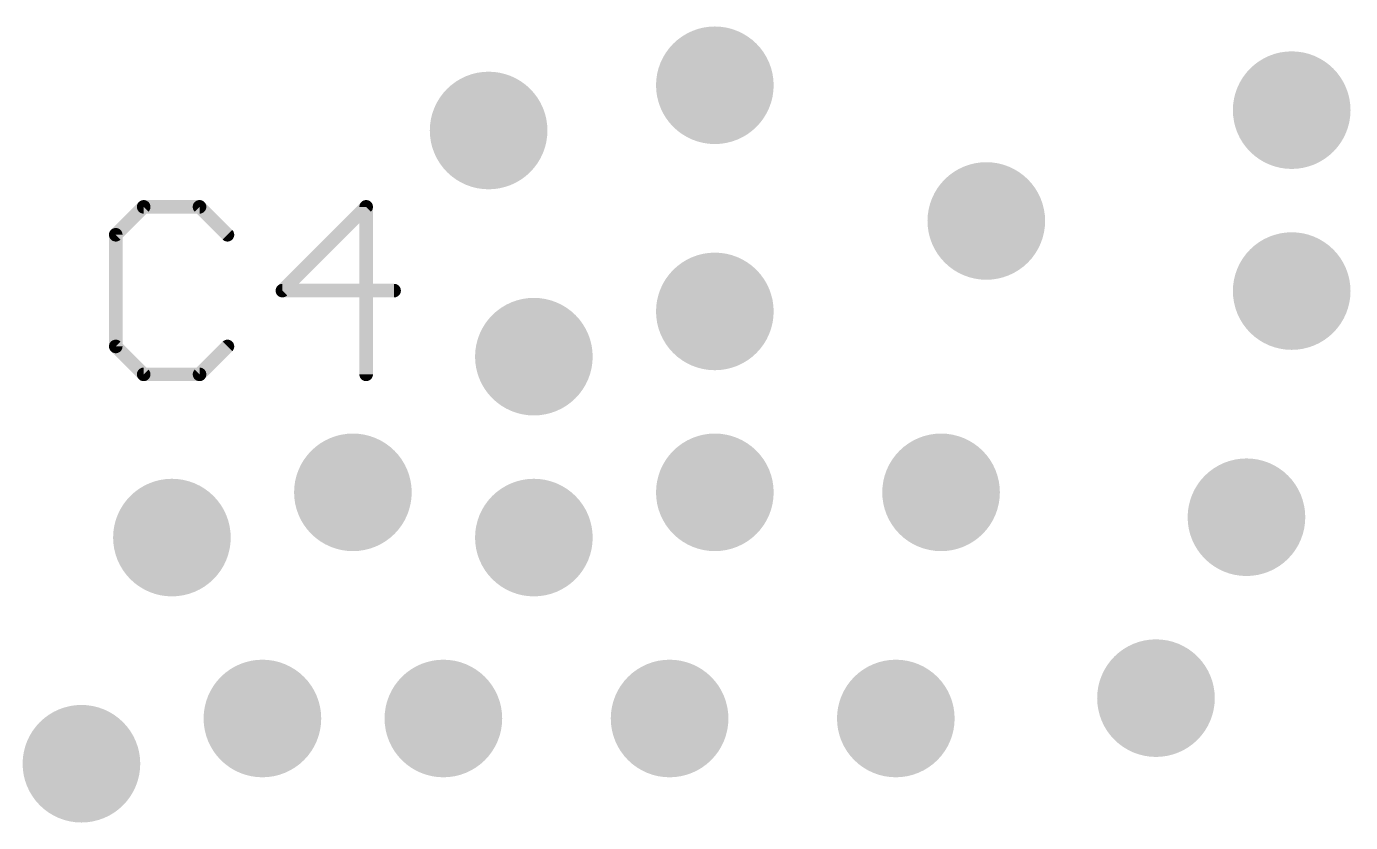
# Model space of a CAD drawing. Extents: x -35.6 to 35.6, y -20.1 to 20.1.
# Drawn here: x 0.32 to 7.75, y -5.13 to -0.66 of the extents above; entities that cross this region are included whole.
import ezdxf

# ---------------------------------------------------------------- set-up
doc = ezdxf.new("R2010")
doc.units = 0
doc.layers.add('18', color=82, linetype='CONTINUOUS')
doc.layers.add('25', color=253, linetype='CONTINUOUS')

# ---------------------------------------------------------------- blocks, each defined once
blk = doc.blocks.new('ROUNDV')
at = {"const_width": 0.5}
blk.add_lwpolyline([(0, -0.25, 1), (0, 0.25, 1), (0, -0.25)], format="xyb", dxfattribs=at)

msp = doc.modelspace()

# ---------------------------------------------------------------- linework, layer by layer
at = {"layer": '25', "const_width": 0.0762}
for points in [[(0.9732, -1.6703), (0.8165, -1.8271)], [(1.2868, -1.6703), (0.9732, -1.6703)], [(1.4435, -1.8271), (1.2868, -1.6703)], [(2.2223, -1.6703), (1.752, -2.1406)], [(2.2223, -2.6109), (2.2223, -1.6703)], [(0.8165, -1.8271), (0.8165, -2.4541)], [(1.752, -2.1406), (2.3791, -2.1406)], [(0.8165, -2.4541), (0.9732, -2.6109)], [(1.2868, -2.6109), (1.4435, -2.4541)], [(0.9732, -2.6109), (1.2868, -2.6109)]]:
    msp.add_lwpolyline(points, dxfattribs=at)
at = {"layer": '25', "const_width": 0.0381}
for points in [[(0.9732, -1.6512, 1), (0.9732, -1.6893)], [(0.9867, -1.6838, 1), (0.9598, -1.6568)], [(1.3002, -1.6568, 1), (1.2733, -1.6838)], [(1.2868, -1.6893, 1), (1.2868, -1.6512)], [(2.2413, -1.6703, 1), (2.2032, -1.6703)], [(2.2358, -1.6838, 1), (2.2088, -1.6568)], [(0.8355, -1.8271, 1), (0.7974, -1.8271)], [(0.803, -1.8136, 1), (0.8299, -1.8405)], [(1.4301, -1.8405, 1), (1.457, -1.8136)], [(1.752, -2.1216, 1), (1.752, -2.1597)], [(1.7385, -2.1271, 1), (1.7655, -2.1541)], [(2.3791, -2.1597, 1), (2.3791, -2.1216)], [(0.7974, -2.4541, 1), (0.8355, -2.4541)], [(0.8299, -2.4407, 1), (0.803, -2.4676)], [(1.457, -2.4676, 1), (1.4301, -2.4407)], [(0.9732, -2.5918, 1), (0.9732, -2.63)], [(0.9598, -2.6244, 1), (0.9867, -2.5974)], [(1.2733, -2.5974, 1), (1.3002, -2.6244)], [(1.2868, -2.63, 1), (1.2868, -2.5918)], [(2.2032, -2.6109, 1), (2.2413, -2.6109)]]:
    msp.add_lwpolyline(points, format="xyb", dxfattribs=at)

# ---------------------------------------------------------------- block references
at = {"layer": '18', "xscale": 0.6604, "yscale": 0.6604}
for p in [(4.1798, -0.9875), (7.4183, -1.1272), (2.9098, -1.2415), (5.7038, -1.7495), (7.4183, -2.1432), (4.1798, -2.2575), (3.1638, -2.5115), (2.1478, -3.2735), (4.1798, -3.2735), (5.4498, -3.2735), (7.1643, -3.4132), (1.1318, -3.5275), (3.1638, -3.5275), (6.6563, -4.4292), (1.6398, -4.5435), (2.6558, -4.5435), (3.9258, -4.5435), (5.1958, -4.5435), (0.6238, -4.7975)]:
    msp.add_blockref('ROUNDV', p, dxfattribs=at)

doc.saveas('drawing.dxf')
